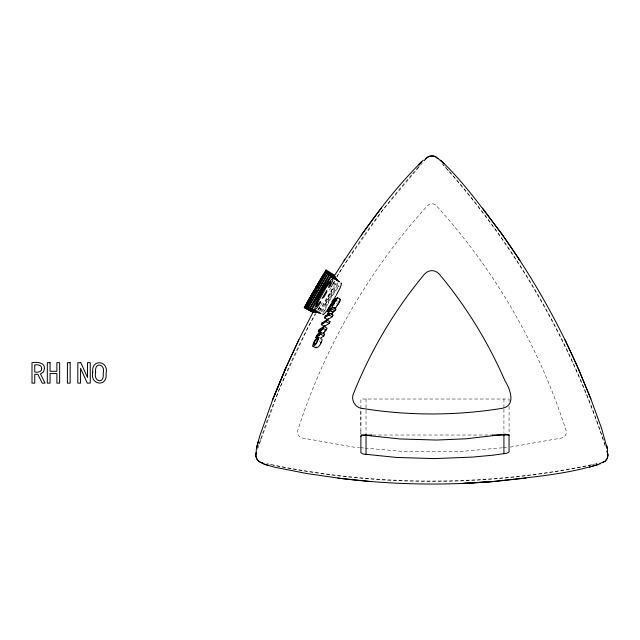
<?xml version="1.0" encoding="UTF-8"?>
<svg xmlns="http://www.w3.org/2000/svg" width="640" height="640" viewBox="0 0 640 640"><rect width="100%" height="100%" fill="white"/><g stroke="black" fill="none" stroke-linecap="round" stroke-linejoin="round"><path stroke-width="0.48" stroke-dasharray="3.2 2.4" d="M360.888 433.608L360.888 430.064M360.888 425.848L360.888 411.432M324.968 310.424C328.752 302.072 333.04 293.296 339.2 286.496M323.064 312.768L330.544 297.8L339.736 284.04M258.464 445.76L258.792 444.768M259.272 443.28L259.768 441.8M259.928 441.304L260.584 439.328M260.752 438.832C274.976 396.344 292.92 355.128 314.168 315.688L315.112 313.968M257.536 449.168L279.576 388.472L308.52 326.336L315.968 313.432M321 311.864L332.44 289.144L330.312 287.872M325.24 304.464L336.184 283.328M336.48 304.024L336.792 303.408M319.672 311.448L332.416 289.128M317.64 310.208L318.824 308.064M318.08 310.328L321.224 304.64M319.44 310.712L336.176 281.864M322.08 311.568L338.192 283.784M318.448 309.136L321.928 303.112M329.376 290.208L330.872 287.624M332.856 284.184L334.84 280.744M336.832 277.304L342.792 266.976L382.128 210.848L423.032 162.176M331.056 286.792L332.32 284.688M331.4 287.088L332.232 285.696M332.744 283.992L334.88 280.496M332.656 285L335.184 280.84M336.76 276.656C358.904 240.656 384.056 206.512 411.752 174.584M338.04 282.792L325.264 304.48L322.568 302.96M412.432 173.8L418.288 167.152M419.152 166.184L419.672 165.6M418.976 166.376L418.464 166.96M319.208 341.592L320.008 340.944M596.328 463.976L596.84 463.872M593.784 464.52L592.504 464.792M591.232 465.056C486.512 486.904 377.312 486.904 272.592 465.056M510.208 447.104L561.736 437.968C565.008 437.336 567.168 433.608 566.08 430.456C539.48 347.296 494.976 270.208 436.256 205.592C434.064 203.08 429.76 203.08 427.576 205.592C368.848 270.208 324.344 347.296 297.752 430.456C296.664 433.608 298.816 437.336 302.088 437.968L353.616 447.104L359.52 447.616M597.072 463.616C488.512 486.816 375.312 486.816 266.76 463.616M502.344 447.792L458.08 451.68L405.752 451.68L365.424 448.136M503.328 447.704L508.24 447.272M372.736 435.024L492.44 435.024M360.504 447.704L364.44 448.048M271.576 464.848L270.304 464.576M318.992 307.928L324.992 311.232M336.72 301.696L337.52 302.16M333.464 282.952L339.32 286.528M443.456 164.824L443.984 165.408M445.192 166.768L446.576 168.32M447.272 169.104L448.648 170.664M449.336 171.448C518.328 249.992 571.272 342.536 604.064 441.8M442.072 163.696C515.672 245.456 571.64 342.68 605.608 447.304M604.232 442.296L604.88 444.272M605.36 445.76L605.52 446.256M509.072 401.28L509.072 399.016L360.888 399.016L360.888 433.944M509.072 406.44L509.072 435.288M503.928 399.016L503.928 408.44M503.928 409.296L503.928 432.424M366.032 399.016L366.032 409.44M366.032 410.312L366.032 433.768"/><path stroke-width="0.96" d="M331.776 306.024L332.192 306.208M360.888 436.272L361.936 435.4L364.648 435.2L400.08 438.968L436.464 440.048L466.016 438.808L504.92 434.28L508.752 434.744M600.792 463.56C566.656 474.72 530.224 477.088 494.776 481.4L492.768 481.6C442.152 485.68 391.168 484.624 340.768 478.44L306.624 473.512L274.384 467.144L265.144 464.48L259.72 461.92L257.24 459.656L255.904 456.296L256.368 449L259.584 436.504L272.968 398.944L286.048 367.4L298.848 339.752L312.784 312.672M322.824 313.936L322.928 314.576M316.048 347.168C318.424 349.72 324.384 338.264 321.136 338.872M333.552 276.736L334.496 275.208L326.088 270L324.624 273.208M335.032 307.456L335.064 308.072M331.808 305.744L332.28 304.328L333.08 304.784M255.976 453.704L256.328 452.456M258.208 441.528L256.672 447.864L257.6 444.04M256.184 452.904C254.552 457.52 258.24 462.504 262.92 462.984M321.264 341.432L320.984 342.168M334.456 275.712L333.776 277.064M332.888 303.904L333.44 302.592M323.552 274.488L322.648 276.2M317.24 338.256L315.792 337.544L316.592 335.632L321.8 329.104L322.824 329.624M315.792 337.544L320.6 334.256L321.312 332.544L324.592 334.192L323.88 335.896L320.288 338.32M317.056 303.864L316.32 306.392M319.632 331.952L318.4 331.328L319.16 329.56L323.888 326.48L327.152 328.168L323.424 333.584M317.864 334.784L323.08 328.352L323.888 326.48M317.144 303.64L325.896 287.912L330.92 281.4L330.216 284.072M321.312 324.632L322.104 322.864L326.768 319.952L330.008 321.68L329.24 323.4L324.584 326.336L321.312 324.632L325.992 321.68L326.768 319.952M324.584 326.336L324.976 325.456M298.848 339.752L284.952 369.856M328.656 314.888L327.848 314.448L329.792 313.328L333.016 315.104L332.224 316.824L327.632 319.592L324.384 317.848L325.208 316.072L327.344 314.752L329.392 310.4L330 310.736M324.384 317.848L328.992 315.064L329.792 313.328M327.632 319.592L328.2 318.376M327.848 314.448C328.496 311.184 331.184 309.808 332.656 307.304L335.864 309.112C335.144 311.528 332.136 311.792 331.84 314.592M330.088 284.344L328.44 287.488M311.744 308.712L320.976 313.584L311.656 308.68L323.992 284.104L325.048 284.736M331.848 313.808L332.36 312.728M328.696 312.448C325.184 310.592 330.888 308.352 332.656 307.304M330.656 309.432L328.84 308.424L329.744 306.56L334.032 300.688L334.832 301.152M333.624 302.232C333.88 300.872 335.696 298.856 337.056 300.208M335.28 301.192L336.064 299.632M338.784 303.144C344.048 296.568 333.496 296.816 332.12 301.76L333.728 302.68M338.88 302.208L338.848 301.256M338.728 303.264L335.792 307.76M335.2 301.344L333.744 303.808L332.784 304.344M337.44 297.64L332.424 306.064M320.736 342.712L320.336 343.416M338.136 303.696L337.6 304.664M314.048 311.128L313.528 312.12L304.832 307.416L313.6 291.264M334.272 277.44L334.744 276.344L326.32 271.072L305.264 307.368L315.048 290.352L315.656 290.696L306.296 307.416L315.328 312.168L306.344 307.424M313.624 311.256L313.072 312.272L304.376 307.56L306.056 304.48M306.656 307.464L326.848 271.992L317.944 286.768L318.48 287.08M307.824 307.672L316.92 312.464L307.8 307.664L327.784 273.224L336.464 278.768L327.8 273.24M308.256 307.76L328.088 273.576M309.72 308.128L318.848 312.952L309.656 308.104L329.056 274.656L337.856 280.288L329.088 274.688M310.208 308.256L323.976 284.088M312.352 308.896L331.048 276.672L330.568 276.2L316.712 299.656M329.512 287.28L332.584 281.024L333.152 278.096M306.616 303.448L307.176 302.424M329.488 275.112L316.68 299.648L317.776 300.264M307.744 301.408L310.024 297.32M315.744 288.104L305.064 307.384L314.216 312.08L305.496 307.368M310.6 296.296L311.752 294.264M336.176 295.384L340.448 287.256L341.512 283.344M312.912 292.232L304.248 307.64L312.944 312.352M335.672 296.272L332.824 301.192M312.176 293.376L313.496 291.216L314.136 291.568M326.856 290.296L322.024 298.608M327.072 291.624L323.544 297.712M324.232 273.896L323.624 274.944M313.528 291.016L326.088 270M322.088 277.184L318.536 283.168M316.848 285.448L315.904 287.064L316.44 287.376M323.312 275.472L322.992 276.024M317.944 286.768L317.376 286.352L326.328 271.104M332.544 301.68L326.608 311.248L323.328 314.712M317.32 284.648L323.552 274.248L324.08 274.576M322.72 276.48L317.496 285.24M320.408 301.312L316.424 306.512M317.56 284.776L316.896 285.84M333.816 277.752L334.736 276.328M320.872 302.176L316.76 308.232L314.528 310.048M334.688 278.096L335.248 277.192L326.848 271.992M333.552 277.024C359.584 236.432 387.152 195.92 421.552 161.864L418.64 164.616M337.384 305.016L336.992 305.584M316.832 285.944L316.04 287.12M314.864 341.232L313.584 344.36M314.976 341.064L317.856 338.736M343.96 260.352L344.752 259.264M381.376 208.104L361.152 235.208M323.448 332.768L323.776 332.368M324.744 331.176L324.872 330.672M328.84 308.424L332.28 304.328M424.312 160.656C426.8 155.68 434.256 154.072 437.856 158.656M333.776 308.168L334.416 307.408M425.624 159.04C428.36 155.232 434.488 154.768 437.6 158.376M419.584 163.736L423.28 160.184M318.4 331.328L321.832 329.032L322.856 329.552M324.152 334.472L324.592 334.192M321.312 332.544L317.832 334.864L319.096 335.4M327.28 311.672L329.392 310.4M329.424 322.024L330.008 321.68M332.12 301.76L334.032 300.688M332.536 315.376L333.016 315.104M340.728 283.2L341.208 283.064M335.008 309.568L335.864 309.112M339.504 300.064L340.616 299.512M589.44 467.144L598.088 464.648M601.96 462.744L605.176 461.184L607.36 458.296L607.984 454.744L607.032 450.968L608 455.192L607.24 458.56L605.08 461.256L601.8 462.784M599.888 463.208L600.4 463.096M313.84 344.608L316.6 342.448L318.096 339.048M500.928 408.512C516.712 406.552 510.432 389.376 504.888 380.632C488.184 342.16 466.032 306.04 439.088 273.888C436.472 271.16 432.216 269.68 428.608 271.288C425.648 272.36 423.768 274.984 421.872 277.344C393.392 312.056 370.496 351.256 353.784 392.92C350.296 399.536 355.136 408.144 362.64 408.472M500.24 408.616C454.896 415.776 408.448 415.744 363.112 408.544M360.888 435.912L360.896 452.752L363.04 454.016L396.88 457.472L434.608 458.584L472.328 457.104L493.104 455.168L506.92 453.2L509.072 451.872L509.072 435.288M526.064 478.112L492.768 481.6M360.912 435.024L371.784 435.024M492.44 435.024L509.072 435.024M371.064 481.6L337.76 478.112M316.2 347.936L312.88 346.384L314.6 345.528L316.536 343.408L319 337.416M261.864 462.744L260.76 462.408M265.144 464.48L268.8 465.496M263.032 463.552L264.432 464.216M316.592 335.632L317.824 336.24M320.6 334.256L323.88 335.896M319.16 329.56L320.392 330.184M323.08 328.352L326.352 330.024M322.104 322.864L323.328 323.504M325.992 321.68L329.24 323.4M325.208 316.072L326.016 316.512M327.344 314.752L328.552 315.408M328.992 315.064L332.224 316.824M330.6 311.072L331.208 311.408M331.808 311.736L332.216 311.96M328.128 309.888L329.344 310.56M329.896 310.104L333.12 311.896M331.824 309.04L335.032 310.84M329.744 306.56L330.552 307.016M333.088 304.44L334.088 305.008M333.04 302.68L333.84 303.144M315.048 290.352L316.728 291.312M314.088 290.664L315.16 291.288M334.528 300.424L335.72 301.12M333.024 299.984L333.824 300.44M317.376 286.352L318.448 286.976M319.808 281.04L320.872 281.672M331.048 276.672L339.4 281.832L330.568 276.2M326.424 271.288L334.84 276.52M327.056 272.296L335.248 277.192M437.976 158.48L444.248 163.736L440.552 160.184M333.056 277.992C324.984 285.6 317.488 298.8 314.368 309.968M441.44 161.032C464.144 182.648 482.368 208.472 501.304 233.304L502.672 235.208C532.088 276.6 557.288 320.944 577.776 367.4L590.864 398.944L601.624 428.52L607.696 450.464M502.672 235.208L482.456 208.104M519.072 259.264L519.864 260.352L501.304 233.304M564.984 339.76L578.872 369.856L590.864 398.944M318.96 337.192C315.992 337.096 313.264 342.472 312.696 346.016M607.456 449L606.512 445.296L607.16 447.864M503.928 434.136L503.928 453.848M366.032 434.64L366.032 454.624M95.648 372.224C93.088 382.024 104.68 384.576 103.176 373.456C105.816 363.712 94.216 361.304 95.648 372.224M92.776 372.152C89.592 385.224 107.848 387.56 106.04 373.528C109.304 360.512 91.056 358.336 92.776 372.152M44.44 368.536L43.528 371.896L40.496 373.92L45.04 383.128L42.168 383.128L37.864 374.28L34.752 374.28L34.752 383.128L32 383.128L32 362.672C36.2 361.928 44.992 362.056 44.44 368.536M41.688 368.536C42.056 372.184 37.208 372.536 34.752 372L34.752 364.944C37.328 364.488 41.944 364.904 41.688 368.536M286.048 367.4L272.968 398.944L286.048 367.4M463.368 483.376L462.368 483.496L494.776 481.4L463.368 483.376M50.064 362.672L47.312 362.672L47.312 383.128L50.064 383.128L50.064 373.56L56.88 373.56L56.88 383.128L59.632 383.128L59.632 362.672L56.88 362.672L56.88 371.288L50.064 371.288L50.064 362.672M70.16 362.672L67.408 362.672L67.408 383.128L70.16 383.128L70.16 362.672M80.808 362.672L77.816 362.672L77.816 383.128L80.568 383.128L80.568 368.296L87.264 383.128L90.256 383.128L90.256 362.672L87.504 362.672L87.504 377.504L80.808 362.672"/></g></svg>
